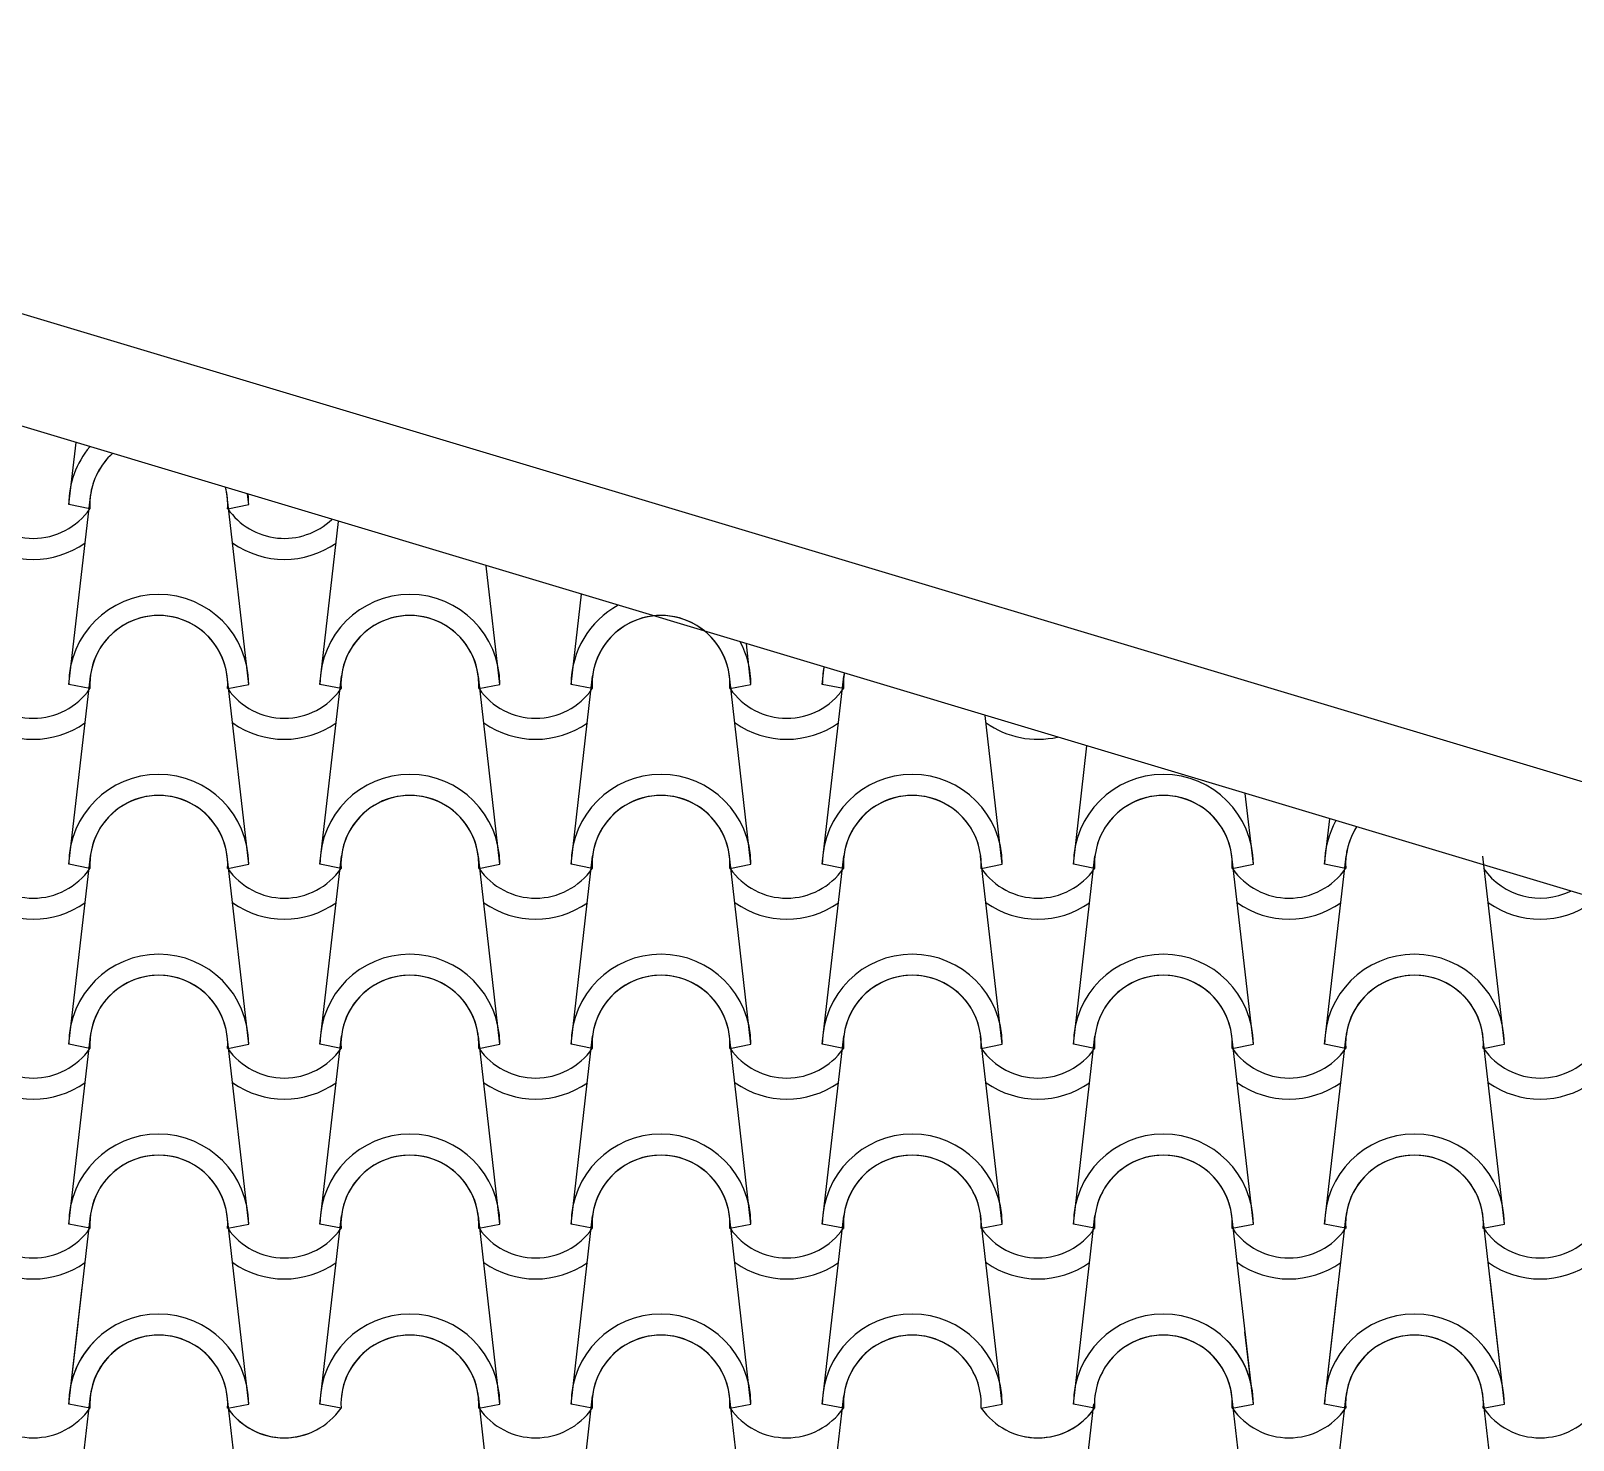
# Model space of a CAD drawing. Header units: millimetres. Extents: x -255 to 41745, y 236 to 29936.
# Drawn here: x 10773 to 11844, y 26023 to 27003 of the extents above; entities that cross this region are included whole.
import ezdxf

# ---------------------------------------------------------------- set-up
doc = ezdxf.new("R2010")
doc.units = ezdxf.units.MM
doc.layers.add('1', color=1, linetype='Continuous')
doc.layers.add('CALIDADES', color=7, linetype='Continuous')

msp = doc.modelspace()

# ---------------------------------------------------------------- linework, layer by layer
at = {"layer": '1'}
for p, q in [((10798.9, 26673.6), (10803.9, 26716.7)), ((10798.9, 26673.6), (10803.9, 26716.7)), ((10798.9, 26548.6), (10813.9, 26679.3)), ((10798.9, 26548.6), (10813.9, 26679.3)), ((10923.9, 26548.6), (10909, 26679.3)), ((10923.9, 26548.6), (10909, 26679.3)), ((10923.9, 26673.6), (10923.1, 26680.9)), ((10923.9, 26673.6), (10923.1, 26680.9)), ((10813.6, 26670.7), (10798.9, 26673.6)), ((10813.6, 26670.7), (10798.9, 26673.6)), ((10813.6, 26670.7), (10798.9, 26673.6)), ((10813.6, 26670.7), (10798.9, 26673.6)), ((10909.3, 26670.7), (10923.9, 26673.6)), ((10909.3, 26670.7), (10923.9, 26673.6)), ((10909.3, 26670.7), (10923.9, 26673.6)), ((10909.3, 26670.7), (10923.9, 26673.6)), ((10973.4, 26548.6), (10986.4, 26661.9)), ((10973.4, 26548.6), (10986.4, 26661.9)), ((11098.4, 26548.6), (11089, 26631.1)), ((11098.4, 26548.6), (11089, 26631.1)), ((11147.9, 26548.6), (11155.1, 26611.3)), ((11147.9, 26548.6), (11155.1, 26611.3)), ((11272.9, 26548.6), (11269.7, 26576.9)), ((11322.5, 26548.6), (11323.8, 26560.7)), ((10798.9, 26423.6), (10813.9, 26554.3)), ((10798.9, 26423.6), (10813.9, 26554.3)), ((10813.6, 26545.7), (10798.9, 26548.6)), ((10813.6, 26545.7), (10798.9, 26548.6)), ((10813.6, 26545.7), (10798.9, 26548.6)), ((10813.6, 26545.7), (10798.9, 26548.6)), ((10923.9, 26423.6), (10909, 26554.3)), ((10923.9, 26423.6), (10909, 26554.3)), ((10909.3, 26545.7), (10923.9, 26548.6)), ((10909.3, 26545.7), (10923.9, 26548.6)), ((10909.3, 26545.7), (10923.9, 26548.6)), ((10909.3, 26545.7), (10923.9, 26548.6)), ((10973.4, 26423.6), (10988.4, 26554.3)), ((10973.4, 26423.6), (10988.4, 26554.3)), ((10988.1, 26545.7), (10973.4, 26548.6)), ((10988.1, 26545.7), (10973.4, 26548.6)), ((10988.1, 26545.7), (10973.4, 26548.6)), ((10988.1, 26545.7), (10973.4, 26548.6)), ((11098.4, 26423.6), (11083.5, 26554.3)), ((11098.4, 26423.6), (11083.5, 26554.3)), ((11083.8, 26545.7), (11098.4, 26548.6)), ((11083.8, 26545.7), (11098.4, 26548.6)), ((11083.8, 26545.7), (11098.4, 26548.6)), ((11083.8, 26545.7), (11098.4, 26548.6)), ((11147.9, 26423.6), (11162.9, 26554.3)), ((11147.9, 26423.6), (11162.9, 26554.3)), ((11162.6, 26545.7), (11147.9, 26548.6)), ((11162.6, 26545.7), (11147.9, 26548.6)), ((11162.6, 26545.7), (11147.9, 26548.6)), ((11162.6, 26545.7), (11147.9, 26548.6)), ((11272.9, 26423.6), (11258, 26554.3)), ((11258.3, 26545.7), (11272.9, 26548.6)), ((11258.3, 26545.7), (11272.9, 26548.6)), ((11322.5, 26423.6), (11337.4, 26554.3)), ((11337.1, 26545.7), (11322.5, 26548.6)), ((11337.1, 26545.7), (11322.5, 26548.6)), ((11447.5, 26423.6), (11435.6, 26527.1)), ((11497, 26423.6), (11506.3, 26505.9)), ((11622, 26423.6), (11616.3, 26472.9)), ((11671.5, 26423.6), (11675.1, 26455.3)), ((10798.9, 26298.6), (10813.9, 26429.3)), ((10798.9, 26298.6), (10813.9, 26429.3)), ((10923.9, 26298.6), (10909, 26429.3)), ((10923.9, 26298.6), (10909, 26429.3)), ((10973.4, 26298.6), (10988.4, 26429.3)), ((10973.4, 26298.6), (10988.4, 26429.3)), ((11098.4, 26298.6), (11083.5, 26429.3)), ((11098.4, 26298.6), (11083.5, 26429.3)), ((11147.9, 26298.6), (11162.9, 26429.3)), ((11147.9, 26298.6), (11162.9, 26429.3)), ((11272.9, 26298.6), (11258, 26429.3)), ((11322.5, 26298.6), (11337.4, 26429.3)), ((11447.5, 26298.6), (11432.5, 26429.3)), ((11497, 26298.6), (11511.9, 26429.3)), ((11622, 26298.6), (11607, 26429.3)), ((11671.5, 26298.6), (11686.4, 26429.3)), ((11796.5, 26298.6), (11781.5, 26429.3)), ((10813.6, 26420.7), (10798.9, 26423.6)), ((10813.6, 26420.7), (10798.9, 26423.6)), ((10813.6, 26420.7), (10798.9, 26423.6)), ((10813.6, 26420.7), (10798.9, 26423.6)), ((10909.3, 26420.7), (10923.9, 26423.6)), ((10909.3, 26420.7), (10923.9, 26423.6)), ((10909.3, 26420.7), (10923.9, 26423.6)), ((10909.3, 26420.7), (10923.9, 26423.6)), ((10988.1, 26420.7), (10973.4, 26423.6)), ((10988.1, 26420.7), (10973.4, 26423.6)), ((10988.1, 26420.7), (10973.4, 26423.6)), ((10988.1, 26420.7), (10973.4, 26423.6)), ((11083.8, 26420.7), (11098.4, 26423.6)), ((11083.8, 26420.7), (11098.4, 26423.6)), ((11083.8, 26420.7), (11098.4, 26423.6)), ((11083.8, 26420.7), (11098.4, 26423.6)), ((11162.6, 26420.7), (11147.9, 26423.6)), ((11162.6, 26420.7), (11147.9, 26423.6)), ((11162.6, 26420.7), (11147.9, 26423.6)), ((11162.6, 26420.7), (11147.9, 26423.6)), ((11258.3, 26420.7), (11272.9, 26423.6)), ((11258.3, 26420.7), (11272.9, 26423.6)), ((11337.1, 26420.7), (11322.5, 26423.6)), ((11337.1, 26420.7), (11322.5, 26423.6)), ((11432.8, 26420.7), (11447.5, 26423.6)), ((11432.8, 26420.7), (11447.5, 26423.6)), ((11511.6, 26420.7), (11497, 26423.6)), ((11511.6, 26420.7), (11497, 26423.6)), ((11607.3, 26420.7), (11622, 26423.6)), ((11607.3, 26420.7), (11622, 26423.6)), ((11686.1, 26420.7), (11671.5, 26423.6)), ((11686.1, 26420.7), (11671.5, 26423.6)), ((10798.9, 26173.6), (10813.9, 26304.3)), ((10798.9, 26173.6), (10813.9, 26304.3)), ((10923.9, 26173.6), (10909, 26304.3)), ((10923.9, 26173.6), (10909, 26304.3)), ((10973.4, 26173.6), (10988.4, 26304.3)), ((10973.4, 26173.6), (10988.4, 26304.3)), ((11098.4, 26173.6), (11083.5, 26304.3)), ((11098.4, 26173.6), (11083.5, 26304.3)), ((11147.9, 26173.6), (11162.9, 26304.3)), ((11147.9, 26173.6), (11162.9, 26304.3)), ((11272.9, 26173.6), (11258, 26304.3)), ((11322.5, 26173.6), (11337.4, 26304.3)), ((11447.5, 26173.6), (11432.5, 26304.3)), ((11497, 26173.6), (11511.9, 26304.3)), ((11622, 26173.6), (11607, 26304.3)), ((11671.5, 26173.6), (11686.4, 26304.3)), ((11796.5, 26173.6), (11781.5, 26304.3)), ((10813.6, 26295.7), (10798.9, 26298.6)), ((10813.6, 26295.7), (10798.9, 26298.6)), ((10813.6, 26295.7), (10798.9, 26298.6)), ((10813.6, 26295.7), (10798.9, 26298.6)), ((10909.3, 26295.7), (10923.9, 26298.6)), ((10909.3, 26295.7), (10923.9, 26298.6)), ((10909.3, 26295.7), (10923.9, 26298.6)), ((10909.3, 26295.7), (10923.9, 26298.6)), ((10988.1, 26295.7), (10973.4, 26298.6)), ((10988.1, 26295.7), (10973.4, 26298.6)), ((10988.1, 26295.7), (10973.4, 26298.6)), ((10988.1, 26295.7), (10973.4, 26298.6)), ((11083.8, 26295.7), (11098.4, 26298.6)), ((11083.8, 26295.7), (11098.4, 26298.6)), ((11083.8, 26295.7), (11098.4, 26298.6)), ((11083.8, 26295.7), (11098.4, 26298.6)), ((11162.6, 26295.7), (11147.9, 26298.6)), ((11162.6, 26295.7), (11147.9, 26298.6)), ((11162.6, 26295.7), (11147.9, 26298.6)), ((11162.6, 26295.7), (11147.9, 26298.6)), ((11258.3, 26295.7), (11272.9, 26298.6)), ((11258.3, 26295.7), (11272.9, 26298.6)), ((11337.1, 26295.7), (11322.5, 26298.6)), ((11337.1, 26295.7), (11322.5, 26298.6)), ((11432.8, 26295.7), (11447.5, 26298.6)), ((11432.8, 26295.7), (11447.5, 26298.6)), ((11511.6, 26295.7), (11497, 26298.6)), ((11511.6, 26295.7), (11497, 26298.6)), ((11607.3, 26295.7), (11622, 26298.6)), ((11607.3, 26295.7), (11622, 26298.6)), ((11686.1, 26295.7), (11671.5, 26298.6)), ((11686.1, 26295.7), (11671.5, 26298.6)), ((11781.8, 26295.7), (11796.5, 26298.6)), ((11781.8, 26295.7), (11796.5, 26298.6)), ((10798.9, 26048.6), (10813.9, 26179.3)), ((10798.9, 26048.6), (10813.9, 26179.3)), ((10813.6, 26170.7), (10798.9, 26173.6)), ((10813.6, 26170.7), (10798.9, 26173.6)), ((10813.6, 26170.7), (10798.9, 26173.6)), ((10813.6, 26170.7), (10798.9, 26173.6)), ((10923.9, 26048.6), (10909, 26179.3)), ((10923.9, 26048.6), (10909, 26179.3)), ((10909.3, 26170.7), (10923.9, 26173.6)), ((10909.3, 26170.7), (10923.9, 26173.6)), ((10909.3, 26170.7), (10923.9, 26173.6)), ((10909.3, 26170.7), (10923.9, 26173.6)), ((10973.4, 26048.6), (10988.4, 26179.3)), ((10973.4, 26048.6), (10988.4, 26179.3)), ((10988.1, 26170.7), (10973.4, 26173.6)), ((10988.1, 26170.7), (10973.4, 26173.6)), ((10988.1, 26170.7), (10973.4, 26173.6)), ((10988.1, 26170.7), (10973.4, 26173.6)), ((11098.4, 26048.6), (11083.5, 26179.3)), ((11098.4, 26048.6), (11083.5, 26179.3)), ((11083.8, 26170.7), (11098.4, 26173.6)), ((11083.8, 26170.7), (11098.4, 26173.6)), ((11083.8, 26170.7), (11098.4, 26173.6)), ((11083.8, 26170.7), (11098.4, 26173.6)), ((11147.9, 26048.6), (11162.9, 26179.3)), ((11147.9, 26048.6), (11162.9, 26179.3)), ((11162.6, 26170.7), (11147.9, 26173.6)), ((11162.6, 26170.7), (11147.9, 26173.6)), ((11162.6, 26170.7), (11147.9, 26173.6)), ((11162.6, 26170.7), (11147.9, 26173.6)), ((11272.9, 26048.6), (11258, 26179.3)), ((11258.3, 26170.7), (11272.9, 26173.6)), ((11258.3, 26170.7), (11272.9, 26173.6)), ((11322.5, 26048.6), (11337.4, 26179.3)), ((11337.1, 26170.7), (11322.5, 26173.6)), ((11337.1, 26170.7), (11322.5, 26173.6)), ((11447.5, 26048.6), (11432.5, 26179.3)), ((11432.8, 26170.7), (11447.5, 26173.6)), ((11432.8, 26170.7), (11447.5, 26173.6)), ((11497, 26048.6), (11511.9, 26179.3)), ((11511.6, 26170.7), (11497, 26173.6)), ((11511.6, 26170.7), (11497, 26173.6)), ((11622, 26048.6), (11607, 26179.3)), ((11607.3, 26170.7), (11622, 26173.6)), ((11607.3, 26170.7), (11622, 26173.6)), ((11671.5, 26048.6), (11686.4, 26179.3)), ((11686.1, 26170.7), (11671.5, 26173.6)), ((11686.1, 26170.7), (11671.5, 26173.6)), ((11796.5, 26048.6), (11781.5, 26179.3)), ((11781.8, 26170.7), (11796.5, 26173.6)), ((11781.8, 26170.7), (11796.5, 26173.6)), ((10798.9, 26048.6), (10808.2, 26129.5)), ((11671.5, 26048.6), (11680.7, 26129.5)), ((11796.5, 26048.6), (11786.5, 26135.7)), ((10798.9, 26048.6), (10805.3, 26104.3)), ((11622, 26048.6), (11616.2, 26098.8)), ((10798.9, 25923.6), (10813.9, 26054.3)), ((10923.9, 25923.6), (10909, 26054.3)), ((11098.4, 25923.6), (11083.5, 26054.3)), ((11098.4, 25923.6), (11083.5, 26054.3)), ((11147.9, 25923.6), (11162.9, 26054.3)), ((11147.9, 25923.6), (11162.9, 26054.3)), ((11272.9, 25923.6), (11258, 26054.3)), ((11322.5, 25923.6), (11337.4, 26054.3)), ((11622, 25923.6), (11607, 26054.3)), ((11671.5, 25923.6), (11686.4, 26054.3)), ((11796.5, 25923.6), (11781.5, 26054.3)), ((10813.6, 26045.7), (10798.9, 26048.6)), ((10813.6, 26045.7), (10798.9, 26048.6)), ((10813.6, 26045.7), (10798.9, 26048.6)), ((10813.6, 26045.7), (10798.9, 26048.6)), ((10813.6, 26045.7), (10798.9, 26048.6)), ((10813.6, 26045.7), (10798.9, 26048.6)), ((10909.3, 26045.7), (10923.9, 26048.6)), ((10909.3, 26045.7), (10923.9, 26048.6)), ((10909.3, 26045.7), (10923.9, 26048.6)), ((10909.3, 26045.7), (10923.9, 26048.6)), ((10988.1, 26045.7), (10973.4, 26048.6)), ((10988.1, 26045.7), (10973.4, 26048.6)), ((10988.1, 26045.7), (10973.4, 26048.6)), ((10988.1, 26045.7), (10973.4, 26048.6)), ((11083.8, 26045.7), (11098.4, 26048.6)), ((11083.8, 26045.7), (11098.4, 26048.6)), ((11083.8, 26045.7), (11098.4, 26048.6)), ((11083.8, 26045.7), (11098.4, 26048.6)), ((11083.8, 26045.7), (11098.4, 26048.6)), ((11083.8, 26045.7), (11098.4, 26048.6)), ((11083.8, 26045.7), (11098.4, 26048.6)), ((11083.8, 26045.7), (11098.4, 26048.6)), ((11162.6, 26045.7), (11147.9, 26048.6)), ((11162.6, 26045.7), (11147.9, 26048.6)), ((11162.6, 26045.7), (11147.9, 26048.6)), ((11162.6, 26045.7), (11147.9, 26048.6)), ((11162.6, 26045.7), (11147.9, 26048.6)), ((11162.6, 26045.7), (11147.9, 26048.6)), ((11162.6, 26045.7), (11147.9, 26048.6)), ((11162.6, 26045.7), (11147.9, 26048.6)), ((11258.3, 26045.7), (11272.9, 26048.6)), ((11258.3, 26045.7), (11272.9, 26048.6)), ((11258.3, 26045.7), (11272.9, 26048.6)), ((11258.3, 26045.7), (11272.9, 26048.6)), ((11258.3, 26045.7), (11272.9, 26048.6)), ((11337.1, 26045.7), (11322.5, 26048.6)), ((11337.1, 26045.7), (11322.5, 26048.6)), ((11337.1, 26045.7), (11322.5, 26048.6)), ((11337.1, 26045.7), (11322.5, 26048.6)), ((11337.1, 26045.7), (11322.5, 26048.6)), ((11432.8, 26045.7), (11447.5, 26048.6)), ((11432.8, 26045.7), (11447.5, 26048.6)), ((11432.8, 26045.7), (11447.5, 26048.6)), ((11497, 25923.6), (11511.2, 26048.8)), ((11511.6, 26045.7), (11497, 26048.6)), ((11511.6, 26045.7), (11497, 26048.6)), ((11511.6, 26045.7), (11497, 26048.6)), ((11511.6, 26045.7), (11506.8, 26046.7)), ((11511.6, 26045.7), (11506.8, 26046.7)), ((11607.3, 26045.7), (11622, 26048.6)), ((11607.3, 26045.7), (11622, 26048.6)), ((11607.3, 26045.7), (11622, 26048.6)), ((11607.3, 26045.7), (11622, 26048.6)), ((11607.3, 26045.7), (11622, 26048.6)), ((11686.1, 26045.7), (11671.5, 26048.6)), ((11686.1, 26045.7), (11671.5, 26048.6)), ((11686.1, 26045.7), (11671.5, 26048.6)), ((11686.1, 26045.7), (11671.5, 26048.6)), ((11686.1, 26045.7), (11671.5, 26048.6)), ((11781.8, 26045.7), (11796.5, 26048.6)), ((11781.8, 26045.7), (11796.5, 26048.6)), ((11781.8, 26045.7), (11796.5, 26048.6)), ((11781.8, 26045.7), (11796.5, 26048.6)), ((11781.8, 26045.7), (11796.5, 26048.6))]:
    msp.add_line(p, q, dxfattribs=at)
for centre, radius, start, end in [((10861.4, 26673.6), 62.5, 140.0633, 180), ((10861.4, 26673.6), 62.5, 140.0633, 180), ((10861.4, 26673.6), 62.5, 140.0633, 180), ((10861.4, 26673.6), 62.5, 140.0633, 180), ((10861.4, 26673.6), 47.9, 132.3286, 183.5113), ((10861.4, 26673.6), 47.9, 132.3286, 183.5113), ((10861.4, 26673.6), 47.9, 132.3286, 183.5113), ((10861.4, 26673.6), 47.9, 132.3286, 183.5113), ((10861.4, 26673.6), 47.9, 132.3286, 173.162), ((10861.4, 26673.6), 47.9, 132.3286, 173.162), ((10861.4, 26673.6), 47.9, 356.4887, 14.2729), ((10861.4, 26673.6), 47.9, 356.4887, 14.2729), ((10861.4, 26673.6), 47.9, 6.838, 14.2729), ((10861.4, 26673.6), 47.9, 356.4887, 14.2729), ((10861.4, 26673.6), 47.9, 356.4887, 14.2729), ((10861.4, 26673.6), 47.9, 6.838, 14.2729), ((10861.4, 26673.6), 62.5, 0, 6.5382), ((10861.4, 26673.6), 62.5, 0, 6.5382), ((10861.4, 26673.6), 62.5, 0, 6.5382), ((10861.4, 26673.6), 62.5, 0, 6.5382), ((10774.2, 26698), 47.9, 214.756, 325.244), ((10774.2, 26698), 47.9, 214.756, 325.244), ((10948.7, 26698), 47.9, 214.756, 313.543), ((10948.7, 26698), 47.9, 214.756, 313.543), ((10948.7, 26698), 47.9, 214.756, 313.543), ((10948.7, 26698), 47.9, 214.756, 313.543), ((10774.2, 26698), 62.5, 234.9308, 305.0692), ((10948.7, 26698), 62.5, 234.9308, 305.0692), ((10948.7, 26698), 62.5, 234.9308, 305.0692), ((10861.4, 26548.6), 62.5, 0, 180), ((10861.4, 26548.6), 62.5, 0, 180), ((10861.4, 26548.6), 62.5, 0, 180), ((10861.4, 26548.6), 62.5, 0, 180), ((11035.9, 26548.6), 62.5, 0, 180), ((11035.9, 26548.6), 62.5, 0, 180), ((11035.9, 26548.6), 62.5, 0, 180), ((11035.9, 26548.6), 62.5, 0, 180), ((11210.4, 26548.6), 62.5, 118.4217, 180), ((11210.4, 26548.6), 62.5, 118.4217, 180), ((10861.4, 26548.6), 47.9, 356.4887, 183.5113), ((10861.4, 26548.6), 47.9, 356.4887, 183.5113), ((10861.4, 26548.6), 47.9, 356.4887, 183.5113), ((10861.4, 26548.6), 47.9, 356.4887, 183.5113), ((10861.4, 26548.6), 47.9, 6.838, 173.162), ((10861.4, 26548.6), 47.9, 6.838, 173.162), ((11035.9, 26548.6), 47.9, 356.4887, 183.5113), ((11035.9, 26548.6), 47.9, 356.4887, 183.5113), ((11035.9, 26548.6), 47.9, 356.4887, 183.5113), ((11035.9, 26548.6), 47.9, 356.4887, 183.5113), ((11035.9, 26548.6), 47.9, 6.838, 173.162), ((11035.9, 26548.6), 47.9, 6.838, 173.162), ((11210.4, 26548.6), 47.9, 356.4887, 183.5113), ((11210.4, 26548.6), 47.9, 356.4887, 183.5113), ((11210.4, 26548.6), 47.9, 6.838, 173.162), ((11210.4, 26548.6), 62.5, 0, 28.1798), ((11210.4, 26548.6), 62.5, 0, 28.1798), ((11385, 26548.6), 62.5, 168.8487, 180), ((11385, 26548.6), 62.5, 168.8487, 180), ((11385, 26548.6), 47.9, 170.5452, 183.5113), ((11385, 26548.6), 47.9, 170.5452, 183.5113), ((11385, 26548.6), 47.9, 170.5452, 173.162), ((10774.2, 26573), 47.9, 214.756, 325.244), ((10774.2, 26573), 47.9, 214.756, 325.244), ((10948.7, 26573), 47.9, 214.756, 325.244), ((10948.7, 26573), 47.9, 214.756, 325.244), ((10948.7, 26573), 47.9, 214.756, 325.244), ((10948.7, 26573), 47.9, 214.756, 325.244), ((11123.3, 26573), 47.9, 214.756, 325.244), ((11123.3, 26573), 47.9, 214.756, 325.244), ((11123.3, 26573), 47.9, 214.756, 325.244), ((11123.3, 26573), 47.9, 214.756, 325.244), ((11297.8, 26573), 47.9, 214.756, 325.244), ((11297.8, 26573), 47.9, 214.756, 325.244), ((10774.2, 26573), 62.5, 234.9308, 305.0692), ((10948.7, 26573), 62.5, 234.9308, 305.0692), ((10948.7, 26573), 62.5, 234.9308, 305.0692), ((11123.3, 26573), 62.5, 234.9308, 305.0692), ((11123.3, 26573), 62.5, 234.9308, 305.0692), ((11297.8, 26573), 62.5, 234.9308, 305.0692), ((11472.3, 26573), 62.5, 234.9308, 282.6388), ((10861.4, 26423.6), 62.5, 0, 180), ((10861.4, 26423.6), 62.5, 0, 180), ((10861.4, 26423.6), 62.5, 0, 180), ((10861.4, 26423.6), 62.5, 0, 180), ((11035.9, 26423.6), 62.5, 0, 180), ((11035.9, 26423.6), 62.5, 0, 180), ((11035.9, 26423.6), 62.5, 0, 180), ((11035.9, 26423.6), 62.5, 0, 180), ((11210.4, 26423.6), 62.5, 0, 180), ((11210.4, 26423.6), 62.5, 0, 180), ((11385, 26423.6), 62.5, 0, 180), ((11385, 26423.6), 62.5, 0, 180), ((11559.5, 26423.6), 62.5, 0, 180), ((11559.5, 26423.6), 62.5, 0, 180), ((10861.4, 26423.6), 47.9, 356.4887, 183.5113), ((10861.4, 26423.6), 47.9, 356.4887, 183.5113), ((10861.4, 26423.6), 47.9, 356.4887, 183.5113), ((10861.4, 26423.6), 47.9, 356.4887, 183.5113), ((10861.4, 26423.6), 47.9, 6.838, 173.162), ((10861.4, 26423.6), 47.9, 6.838, 173.162), ((11035.9, 26423.6), 47.9, 356.4887, 183.5113), ((11035.9, 26423.6), 47.9, 356.4887, 183.5113), ((11035.9, 26423.6), 47.9, 356.4887, 183.5113), ((11035.9, 26423.6), 47.9, 356.4887, 183.5113), ((11035.9, 26423.6), 47.9, 6.838, 173.162), ((11035.9, 26423.6), 47.9, 6.838, 173.162), ((11210.4, 26423.6), 47.9, 356.4887, 183.5113), ((11210.4, 26423.6), 47.9, 356.4887, 183.5113), ((11210.4, 26423.6), 47.9, 6.838, 173.162), ((11385, 26423.6), 47.9, 356.4887, 183.5113), ((11385, 26423.6), 47.9, 356.4887, 183.5113), ((11385, 26423.6), 47.9, 6.838, 173.162), ((11559.5, 26423.6), 47.9, 356.4887, 183.5113), ((11559.5, 26423.6), 47.9, 356.4887, 183.5113), ((11559.5, 26423.6), 47.9, 6.838, 173.162), ((11734, 26423.6), 62.5, 150.921, 180), ((11734, 26423.6), 62.5, 150.921, 180), ((11734, 26423.6), 47.9, 147.062, 183.5113), ((11734, 26423.6), 47.9, 147.062, 183.5113), ((11734, 26423.6), 47.9, 147.062, 173.162), ((10774.2, 26448), 47.9, 214.756, 325.244), ((10774.2, 26448), 47.9, 214.756, 325.244), ((10948.7, 26448), 47.9, 214.756, 325.244), ((10948.7, 26448), 47.9, 214.756, 325.244), ((10948.7, 26448), 47.9, 214.756, 325.244), ((10948.7, 26448), 47.9, 214.756, 325.244), ((11123.3, 26448), 47.9, 214.756, 325.244), ((11123.3, 26448), 47.9, 214.756, 325.244), ((11123.3, 26448), 47.9, 214.756, 325.244), ((11123.3, 26448), 47.9, 214.756, 325.244), ((11297.8, 26448), 47.9, 214.756, 325.244), ((11297.8, 26448), 47.9, 214.756, 325.244), ((11472.3, 26448), 47.9, 214.756, 325.244), ((11472.3, 26448), 47.9, 214.756, 325.244), ((11646.8, 26448), 47.9, 214.756, 325.244), ((11646.8, 26448), 47.9, 214.756, 325.244), ((11821.3, 26448), 47.9, 214.756, 296.304), ((11821.3, 26448), 47.9, 214.756, 296.304), ((10774.2, 26448), 62.5, 234.9308, 305.0692), ((10948.7, 26448), 62.5, 234.9308, 305.0692), ((10948.7, 26448), 62.5, 234.9308, 305.0692), ((11123.3, 26448), 62.5, 234.9308, 305.0692), ((11123.3, 26448), 62.5, 234.9308, 305.0692), ((11297.8, 26448), 62.5, 234.9308, 305.0692), ((11472.3, 26448), 62.5, 234.9308, 305.0692), ((11646.8, 26448), 62.5, 234.9308, 305.0692), ((11821.3, 26448), 62.5, 234.9308, 305.0692), ((10861.4, 26298.6), 62.5, 0, 180), ((10861.4, 26298.6), 62.5, 0, 180), ((10861.4, 26298.6), 62.5, 0, 180), ((10861.4, 26298.6), 62.5, 0, 180), ((11035.9, 26298.6), 62.5, 0, 180), ((11035.9, 26298.6), 62.5, 0, 180), ((11035.9, 26298.6), 62.5, 0, 180), ((11035.9, 26298.6), 62.5, 0, 180), ((11210.4, 26298.6), 62.5, 0, 180), ((11210.4, 26298.6), 62.5, 0, 180), ((11385, 26298.6), 62.5, 0, 180), ((11385, 26298.6), 62.5, 0, 180), ((11559.5, 26298.6), 62.5, 0, 180), ((11559.5, 26298.6), 62.5, 0, 180), ((11734, 26298.6), 62.5, 0, 180), ((11734, 26298.6), 62.5, 0, 180), ((10861.4, 26298.6), 47.9, 356.4887, 183.5113), ((10861.4, 26298.6), 47.9, 356.4887, 183.5113), ((10861.4, 26298.6), 47.9, 356.4887, 183.5113), ((10861.4, 26298.6), 47.9, 356.4887, 183.5113), ((10861.4, 26298.6), 47.9, 6.838, 173.162), ((10861.4, 26298.6), 47.9, 6.838, 173.162), ((11035.9, 26298.6), 47.9, 356.4887, 183.5113), ((11035.9, 26298.6), 47.9, 356.4887, 183.5113), ((11035.9, 26298.6), 47.9, 356.4887, 183.5113), ((11035.9, 26298.6), 47.9, 356.4887, 183.5113), ((11035.9, 26298.6), 47.9, 6.838, 173.162), ((11035.9, 26298.6), 47.9, 6.838, 173.162), ((11210.4, 26298.6), 47.9, 356.4887, 183.5113), ((11210.4, 26298.6), 47.9, 356.4887, 183.5113), ((11210.4, 26298.6), 47.9, 6.838, 173.162), ((11385, 26298.6), 47.9, 356.4887, 183.5113), ((11385, 26298.6), 47.9, 356.4887, 183.5113), ((11385, 26298.6), 47.9, 6.838, 173.162), ((11559.5, 26298.6), 47.9, 356.4887, 183.5113), ((11559.5, 26298.6), 47.9, 356.4887, 183.5113), ((11559.5, 26298.6), 47.9, 6.838, 173.162), ((11734, 26298.6), 47.9, 356.4887, 183.5113), ((11734, 26298.6), 47.9, 356.4887, 183.5113), ((11734, 26298.6), 47.9, 6.838, 173.162), ((10774.2, 26323), 47.9, 214.756, 325.244), ((10774.2, 26323), 47.9, 214.756, 325.244), ((10948.7, 26323), 47.9, 214.756, 325.244), ((10948.7, 26323), 47.9, 214.756, 325.244), ((10948.7, 26323), 47.9, 214.756, 325.244), ((10948.7, 26323), 47.9, 214.756, 325.244), ((11123.3, 26323), 47.9, 214.756, 325.244), ((11123.3, 26323), 47.9, 214.756, 325.244), ((11123.3, 26323), 47.9, 214.756, 325.244), ((11123.3, 26323), 47.9, 214.756, 325.244), ((11297.8, 26323), 47.9, 214.756, 325.244), ((11297.8, 26323), 47.9, 214.756, 325.244), ((11472.3, 26323), 47.9, 214.756, 325.244), ((11472.3, 26323), 47.9, 214.756, 325.244), ((11646.8, 26323), 47.9, 214.756, 325.244), ((11646.8, 26323), 47.9, 214.756, 325.244), ((11821.3, 26323), 47.9, 214.756, 325.244), ((11821.3, 26323), 47.9, 214.756, 325.244), ((10774.2, 26323), 62.5, 234.9308, 305.0692), ((10948.7, 26323), 62.5, 234.9308, 305.0692), ((10948.7, 26323), 62.5, 234.9308, 305.0692), ((11123.3, 26323), 62.5, 234.9308, 305.0692), ((11123.3, 26323), 62.5, 234.9308, 305.0692), ((11297.8, 26323), 62.5, 234.9308, 305.0692), ((11472.3, 26323), 62.5, 234.9308, 305.0692), ((11646.8, 26323), 62.5, 234.9308, 305.0692), ((11821.3, 26323), 62.5, 234.9308, 305.0692), ((10861.4, 26173.6), 62.5, 0, 180), ((10861.4, 26173.6), 62.5, 0, 180), ((10861.4, 26173.6), 62.5, 0, 180), ((10861.4, 26173.6), 62.5, 0, 180), ((11035.9, 26173.6), 62.5, 0, 180), ((11035.9, 26173.6), 62.5, 0, 180), ((11035.9, 26173.6), 62.5, 0, 180), ((11035.9, 26173.6), 62.5, 0, 180), ((11210.4, 26173.6), 62.5, 0, 180), ((11210.4, 26173.6), 62.5, 0, 180), ((11385, 26173.6), 62.5, 0, 180), ((11385, 26173.6), 62.5, 0, 180), ((11559.5, 26173.6), 62.5, 0, 180), ((11559.5, 26173.6), 62.5, 0, 180), ((11734, 26173.6), 62.5, 0, 180), ((11734, 26173.6), 62.5, 0, 180), ((10861.4, 26173.6), 47.9, 356.4887, 183.5113), ((10861.4, 26173.6), 47.9, 356.4887, 183.5113), ((10861.4, 26173.6), 47.9, 356.4887, 183.5113), ((10861.4, 26173.6), 47.9, 356.4887, 183.5113), ((10861.4, 26173.6), 47.9, 6.838, 173.162), ((10861.4, 26173.6), 47.9, 6.838, 173.162), ((11035.9, 26173.6), 47.9, 356.4887, 183.5113), ((11035.9, 26173.6), 47.9, 356.4887, 183.5113), ((11035.9, 26173.6), 47.9, 356.4887, 183.5113), ((11035.9, 26173.6), 47.9, 356.4887, 183.5113), ((11035.9, 26173.6), 47.9, 6.838, 173.162), ((11035.9, 26173.6), 47.9, 6.838, 173.162), ((11210.4, 26173.6), 47.9, 356.4887, 183.5113), ((11210.4, 26173.6), 47.9, 356.4887, 183.5113), ((11210.4, 26173.6), 47.9, 6.838, 173.162), ((11385, 26173.6), 47.9, 356.4887, 183.5113), ((11385, 26173.6), 47.9, 356.4887, 183.5113), ((11385, 26173.6), 47.9, 6.838, 173.162), ((11559.5, 26173.6), 47.9, 356.4887, 183.5113), ((11559.5, 26173.6), 47.9, 356.4887, 183.5113), ((11559.5, 26173.6), 47.9, 6.838, 173.162), ((11734, 26173.6), 47.9, 356.4887, 183.5113), ((11734, 26173.6), 47.9, 356.4887, 183.5113), ((11734, 26173.6), 47.9, 6.838, 173.162), ((10774.2, 26198), 47.9, 214.756, 325.244), ((10774.2, 26198), 47.9, 214.756, 325.244), ((10948.7, 26198), 47.9, 214.756, 325.244), ((10948.7, 26198), 47.9, 214.756, 325.244), ((10948.7, 26198), 47.9, 214.756, 325.244), ((10948.7, 26198), 47.9, 214.756, 325.244), ((11123.3, 26198), 47.9, 214.756, 325.244), ((11123.3, 26198), 47.9, 214.756, 325.244), ((11123.3, 26198), 47.9, 214.756, 325.244), ((11123.3, 26198), 47.9, 214.756, 325.244), ((11297.8, 26198), 47.9, 214.756, 325.244), ((11297.8, 26198), 47.9, 214.756, 325.244), ((11472.3, 26198), 47.9, 214.756, 325.244), ((11472.3, 26198), 47.9, 214.756, 325.244), ((11646.8, 26198), 47.9, 214.756, 325.244), ((11646.8, 26198), 47.9, 214.756, 325.244), ((11821.3, 26198), 47.9, 214.756, 325.244), ((11821.3, 26198), 47.9, 214.756, 325.244), ((10774.2, 26198), 62.5, 234.9308, 305.0692), ((10948.7, 26198), 62.5, 234.9308, 305.0692), ((10948.7, 26198), 62.5, 234.9308, 305.0692), ((11123.3, 26198), 62.5, 234.9308, 305.0692), ((11123.3, 26198), 62.5, 234.9308, 305.0692), ((11297.8, 26198), 62.5, 234.9308, 305.0692), ((11472.3, 26198), 62.5, 234.9308, 305.0692), ((11646.8, 26198), 62.5, 234.9308, 305.0692), ((11821.3, 26198), 62.5, 234.9308, 305.0692), ((10861.4, 26048.6), 62.5, 0, 180), ((10861.4, 26048.6), 62.5, 0, 180), ((10861.4, 26048.6), 62.5, 0, 180), ((10861.4, 26048.6), 62.5, 0, 180), ((11035.9, 26048.6), 62.5, 0, 180), ((11035.9, 26048.6), 62.5, 0, 180), ((11035.9, 26048.6), 62.5, 0, 180), ((11035.9, 26048.6), 62.5, 0, 180), ((11210.4, 26048.6), 62.5, 0, 180), ((11210.4, 26048.6), 62.5, 0, 180), ((11210.4, 26048.6), 62.5, 0, 180), ((11210.4, 26048.6), 62.5, 0, 180), ((11210.4, 26048.6), 62.5, 0, 180), ((11385, 26048.6), 62.5, 0, 180), ((11385, 26048.6), 62.5, 0, 180), ((11385, 26048.6), 62.5, 0, 180), ((11559.5, 26048.6), 62.5, 0, 180), ((11559.5, 26048.6), 62.5, 0, 180), ((11559.5, 26048.6), 62.5, 0, 180), ((11734, 26048.6), 62.5, 0, 180), ((11734, 26048.6), 62.5, 0, 180), ((11734, 26048.6), 62.5, 0, 180), ((11734, 26048.6), 62.5, 0, 180), ((11734, 26048.6), 62.5, 0, 180), ((10861.4, 26048.6), 62.5, 129.7957, 180), ((10861.4, 26048.6), 62.5, 129.7957, 180), ((10861.4, 26048.6), 47.9, 356.4887, 183.5113), ((10861.4, 26048.6), 47.9, 356.4887, 183.5113), ((10861.4, 26048.6), 47.9, 356.4887, 183.5113), ((10861.4, 26048.6), 47.9, 356.4887, 183.5113), ((10861.4, 26048.6), 47.9, 6.838, 173.162), ((11035.9, 26048.6), 47.9, 356.4887, 183.5113), ((11035.9, 26048.6), 47.9, 356.4887, 183.5113), ((11035.9, 26048.6), 47.9, 356.4887, 183.5113), ((11035.9, 26048.6), 47.9, 356.4887, 183.5113), ((11035.9, 26048.6), 47.9, 6.838, 173.162), ((11210.4, 26048.6), 47.9, 356.4887, 183.5113), ((11210.4, 26048.6), 47.9, 356.4887, 183.5113), ((11210.4, 26048.6), 47.9, 356.4887, 183.5113), ((11210.4, 26048.6), 47.9, 356.4887, 183.5113), ((11210.4, 26048.6), 47.9, 356.4887, 183.5113), ((11210.4, 26048.6), 47.9, 6.838, 173.162), ((11210.4, 26048.6), 47.9, 6.838, 173.162), ((11385, 26048.6), 47.9, 356.4887, 183.5113), ((11385, 26048.6), 47.9, 356.4887, 183.5113), ((11385, 26048.6), 47.9, 356.4887, 183.5113), ((11385, 26048.6), 47.9, 6.838, 173.162), ((11559.5, 26048.6), 47.9, 356.4887, 183.5113), ((11559.5, 26048.6), 47.9, 356.4887, 183.5113), ((11559.5, 26048.6), 47.9, 356.4887, 183.5113), ((11559.5, 26048.6), 47.9, 6.838, 173.162), ((11734, 26048.6), 47.9, 356.4887, 183.5113), ((11734, 26048.6), 47.9, 356.4887, 183.5113), ((11734, 26048.6), 47.9, 356.4887, 183.5113), ((11734, 26048.6), 47.9, 356.4887, 183.5113), ((11734, 26048.6), 47.9, 356.4887, 183.5113), ((11734, 26048.6), 47.9, 6.838, 173.162), ((11734, 26048.6), 47.9, 6.838, 173.162), ((10861.4, 26048.6), 47.9, 121.4531, 183.5113), ((10861.4, 26048.6), 47.9, 121.4531, 183.5113), ((10861.4, 26048.6), 47.9, 121.4531, 173.162), ((11559.5, 26048.6), 47.9, 6.838, 51.3066), ((11559.5, 26048.6), 47.9, 356.4887, 51.3066), ((11559.5, 26048.6), 47.9, 356.4887, 51.3066), ((11559.5, 26048.6), 62.5, 0, 44.9884), ((11559.5, 26048.6), 62.5, 0, 44.9884), ((10774.2, 26073), 47.9, 214.756, 325.244), ((10774.2, 26073), 47.9, 214.756, 325.244), ((10774.2, 26073), 47.9, 214.756, 325.244), ((10948.7, 26073), 47.9, 214.756, 290.3354), ((10948.7, 26073), 47.9, 214.756, 290.3354), ((10948.7, 26073), 47.9, 214.756, 325.244), ((10948.7, 26073), 47.9, 214.756, 325.244), ((10948.7, 26073), 47.9, 214.756, 325.244), ((10948.7, 26073), 47.9, 214.756, 325.244), ((11123.3, 26073), 47.9, 214.756, 325.244), ((11123.3, 26073), 47.9, 214.756, 325.244), ((11123.3, 26073), 47.9, 214.756, 325.244), ((11123.3, 26073), 47.9, 214.756, 325.244), ((11123.3, 26073), 47.9, 214.756, 325.244), ((11123.3, 26073), 47.9, 214.756, 325.244), ((11123.3, 26073), 47.9, 214.756, 325.244), ((11123.3, 26073), 47.9, 214.756, 325.244), ((11297.8, 26073), 47.9, 214.756, 325.244), ((11297.8, 26073), 47.9, 214.756, 325.244), ((11297.8, 26073), 47.9, 214.756, 325.244), ((11297.8, 26073), 47.9, 214.756, 325.244), ((11297.8, 26073), 47.9, 214.756, 325.244), ((11472.3, 26073), 47.9, 214.756, 325.244), ((11472.3, 26073), 47.9, 214.756, 325.244), ((11472.3, 26073), 47.9, 214.756, 325.244), ((11472.3, 26073), 47.9, 259.1798, 325.244), ((11472.3, 26073), 47.9, 259.1798, 325.244), ((11559.5, 26048.6), 47.9, 179.6297, 183.5113), ((11559.5, 26048.6), 47.9, 179.6297, 183.5113), ((11646.8, 26073), 47.9, 214.756, 325.244), ((11646.8, 26073), 47.9, 214.756, 325.244), ((11646.8, 26073), 47.9, 214.756, 325.244), ((11646.8, 26073), 47.9, 214.756, 325.244), ((11646.8, 26073), 47.9, 214.756, 325.244), ((11821.3, 26073), 47.9, 214.756, 325.244), ((11821.3, 26073), 47.9, 214.756, 325.244), ((11821.3, 26073), 47.9, 214.756, 325.244), ((11821.3, 26073), 47.9, 214.756, 325.244), ((11821.3, 26073), 47.9, 214.756, 325.244)]:
    msp.add_arc(centre, radius, start, end, dxfattribs=at)
at = {"layer": 'CALIDADES'}
for p, q in [((16517.6, 25080.8), (10111.2, 27002.7)), ((16496, 25009), (10049.2, 26943.1))]:
    msp.add_line(p, q, dxfattribs=at)

doc.saveas('drawing.dxf')
